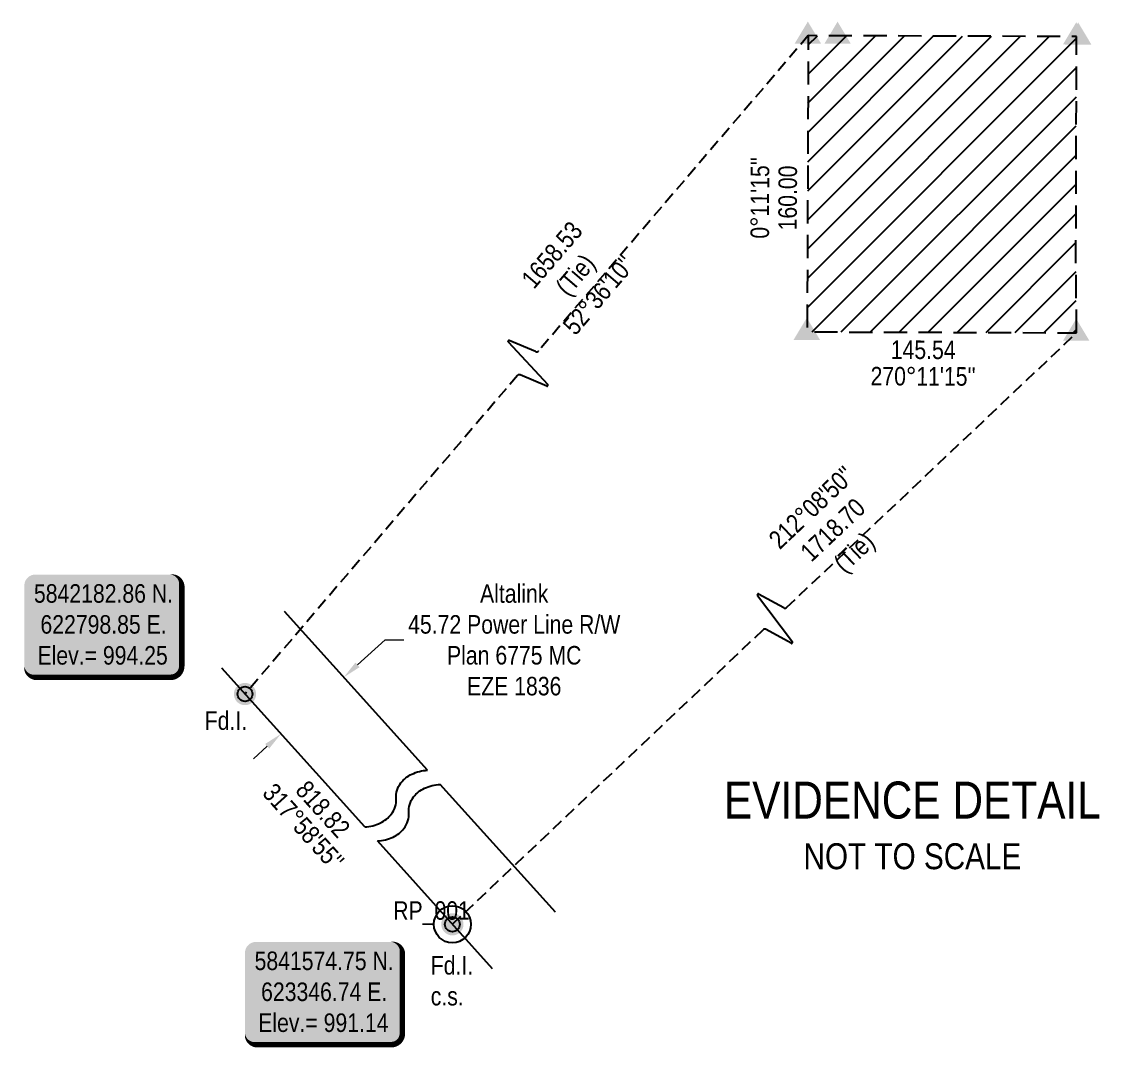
# Model space of a CAD drawing. Extents: x 622647 to 625054, y 5841508 to 5846238.
# Drawn here: x 624341 to 624923, y 5844112 to 5844665 of the extents above; entities that cross this region are included whole.
import ezdxf
from ezdxf.enums import TextEntityAlignment as Align

# ---------------------------------------------------------------- set-up
doc = ezdxf.new("R2010")
doc.units = 0
doc.header["$LTSCALE"] = 5
doc.header["$PDSIZE"] = 0.5
doc.linetypes.add('foc-ACCESSROAD', pattern=[3.75, 2.5, -1.25])
doc.linetypes.add('foc-TIELINE', pattern=[1.875, 1.25, -0.625])
doc.layers.get('Defpoints').update_dxf_attribs({"color": 9})
for name, color, linetype in [('35', 37, 'Continuous'), ('C-WS', 13, 'foc-ACCESSROAD'), ('DETAIL-T', 7, 'Continuous'), ('F-RW', 190, 'Continuous'), ('L-BD', 7, 'Continuous'), ('L-MON', 1, 'Continuous'), ('L-TIE', 7, 'foc-TIELINE'), ('P-PROPOSED-EXISTING-H', 59, 'Continuous')]:
    doc.layers.add(name, color=color, linetype=linetype)
doc.layers.add('F-RW-T', color=190, linetype='Continuous', lineweight=9)
doc.styles.add('80', font='ARIALN.TTF', dxfattribs={"height": 10})
doc.styles.add('80CG', font='ARIALN.TTF', dxfattribs={"height": 10})
doc.styles.add('80L', font='ARIALN.TTF', dxfattribs={"height": 10})
doc.dimstyles.new('Compass 5 000', dxfattribs={"dimscale": 5, "dimtxt": 9, "dimasz": 2, "dimexe": 0.2, "dimexo": 0.0625, "dimgap": 0.5, "dimtad": 0, "dimtih": 1, "dimtoh": 1, "dimzin": 0, "dimdsep": 46, "dimtxsty": '80CG', "dimcen": 0.1, "dimse1": 1, "dimse2": 1, "dimclrd": 256, "dimclrt": 256, "dimaunit": 1, "dimadec": 4, "dimazin": 0, "dimtfac": 0.06, "dimtofl": 0, "dimtmove": 0, "dimatfit": 1, "dimfxl": 0.2, "dimtolj": 1, "dimtzin": 0, "dimlwd": -1, "dimarcsym": 0})

# ---------------------------------------------------------------- blocks, each defined once
blk = doc.blocks.new('*U446')
h = blk.add_hatch(color=254)
edge = h.paths.add_edge_path()
edge.add_line((-36.5, -28.5), (36.5, -28.5))
edge.add_arc((36.5, -22.5), 6, 270, 360)
edge.add_line((42.5, -22.5), (42.5, 21))
edge.add_arc((36.5, 21), 6, 0, 90)
edge.add_line((36.5, 27), (-36.5, 27))
edge.add_arc((-36.5, 21), 6, 90, 180)
edge.add_line((-42.5, 21), (-42.5, -22.5))
edge.add_arc((-36.5, -22.5), 6, 180, 270)
at = {"color": 1, "flags": 128}
blk.add_lwpolyline([(-36.5, -28.5, 3, 3, 0), (36.5, -28.5, 3, 3, 0.414214), (42.5, -22.5, 3, 3, 0), (42.5, 21, 3, 0, 0.414214), (36.5, 27, 0, 0, 0), (-36.5, 27, 0, 0, 0.414214), (-42.5, 21, 0, 0, 0), (-42.5, -22.5, 0, 3, 0.414214)], format="xyseb", close=True, dxfattribs=at)
blk.add_lwpolyline([(-29.64, -16.11, 0, 10, 0), (0, 0, 5, 5, 0)], format="xyseb", dxfattribs=at)
at = {"color": 1, "style": '80'}
blk.add_attdef('ENTER_TEXT_001', (-35.99, -5), '', height=10, dxfattribs=at)
blk = doc.blocks.new('*D516')
at = {"layer": 'Defpoints', "color": 0, "transparency": 16777216}
for p in [(624535.3, 5844288.88), (624480.98, 5844280.88), (624501.34, 5844258.28)]:
    blk.add_point(p, dxfattribs=at)
at = {"layer": 'F-RW-T', "transparency": 16777216}
for p, q in [((624522.36, 5844318.17), (624537.29, 5844331.61)), ((624537.29, 5844331.61), (624547.29, 5844331.61)), ((624473.55, 5844274.19), (624466.12, 5844267.49))]:
    blk.add_line(p, q, dxfattribs=at)
for points in [[(624521.25, 5844319.41), (624523.48, 5844316.93), (624514.94, 5844311.47)], [(624472.44, 5844275.43), (624474.67, 5844272.95), (624480.98, 5844280.88)]]:
    blk.add_solid(points, dxfattribs=at)
at = {"layer": 'F-RW-T', "transparency": 16777216, "insert": (624606.98, 5844331.61), "char_height": 10, "attachment_point": 5, "style": '80CG'}
blk.add_mtext('\\A1;Altalink\\P45.72 Power Line R/W\\PPlan 6775 MC\\PEZE 1836', dxfattribs=at)
blk = doc.blocks.new('fdia')
at = {"color": 255, "const_width": 1}
blk.add_lwpolyline([(-0.5, 0, 1), (0.5, 0, 1)], format="xyb", close=True, dxfattribs=at)
blk = doc.blocks.new('Fdiaa')
blk.add_blockref('fdia', (0, 0))
blk = doc.blocks.new('fdib')
at = {"color": 1, "const_width": 1.6}
blk.add_lwpolyline([(-0.4, 0, 1), (0.4, 0, 1)], format="xyb", close=True, dxfattribs=at)
at = {"color": 1}
blk.add_circle((0, 0), 0.8, dxfattribs=at)
blk = doc.blocks.new('Fdibb')
blk.add_blockref('fdib', (0, 0))
blk = doc.blocks.new('fdicc')
for name in ['Fdibb', 'Fdiaa']:
    blk.add_blockref(name, (0, 0))
blk = doc.blocks.new('FDI')
blk.add_blockref('fdicc', (0, 0))
blk = doc.blocks.new('STRIA')
blk.add_hatch(color=255).paths.add_polyline_path([(-0.04, 1.52), (-1.47, -0.87), (1.39, -0.87)])
blk = doc.blocks.new('STRIAA')
blk.add_blockref('STRIA', (0, 0))
blk = doc.blocks.new('STRIB')
at = {"color": 1}
blk.add_solid([(-1.12, -0.67), (-0.04, 1.13), (1.04, -0.67)], dxfattribs=at)
blk = doc.blocks.new('STRIBB')
blk.add_blockref('STRIB', (0, 0))
blk = doc.blocks.new('STRICC')
for name in ['STRIAA', 'STRIBB']:
    blk.add_blockref(name, (0, 0))
blk = doc.blocks.new('fdspike')
blk.add_blockref('STRICC', (0, 0))
blk = doc.blocks.new('linebrk')
blk.add_lwpolyline([(0, 0.00175, -0.346152), (-0.00019, 0.0015), (-0.00314, 0.00055, 0.772575), (-0.00312, 0.00036), (0.00312, -0.00036, -0.772575), (0.00314, -0.00055), (0.00019, -0.0015, 0.346152), (0, -0.00175)], format="xyb")

msp = doc.modelspace()

# ---------------------------------------------------------------- hatches: boundary and pattern name
at = {"layer": 'P-PROPOSED-EXISTING-H'}
h = msp.add_hatch(dxfattribs=at)
h.set_pattern_fill('ANSI31', color=256, scale=3.498736, style=0)
h.set_pattern_definition([(45, (875.187, 3577.89), (-7.854886839, 7.854886839), [])])
h.paths.add_polyline_path([(624910.676, 5844497.45), (624910.329, 5844537.36), (624910.691, 5844657.462), (624765.757, 5844657.86), (624765.193, 5844497.931)])

# ---------------------------------------------------------------- linework, layer by layer
at = {"layer": '35', "color": 3}
msp.add_circle((624573.59, 5844178.094), 9.996, dxfattribs=at)
at = {"layer": 'C-WS', "flags": 128}
msp.add_lwpolyline([(624910.676, 5844497.45), (624910.329, 5844537.36), (624910.691, 5844657.389), (624765.757, 5844657.86), (624765.193, 5844497.931)], close=True, dxfattribs=at)
at = {"layer": 'F-RW'}
for p, q in [((624560.169, 5844261.269), (624482.984, 5844346.937)), ((624526.214, 5844230.676), (624449.029, 5844316.345)), ((624629.217, 5844184.632), (624567.028, 5844253.656)), ((624595.262, 5844154.04), (624533.073, 5844223.064))]:
    msp.add_line(p, q, dxfattribs=at)
at = {"layer": 'F-RW', "flags": 128}
for points in [[(624526.214, 5844230.676, 0.0981962), (624534.712, 5844232.811, 0.1150249), (624540.592, 5844237.478, 0.1891018), (624543.192, 5844245.973, -0.1891018), (624545.792, 5844254.467, -0.1150249), (624551.671, 5844259.134, -0.0981962), (624560.169, 5844261.269)], [(624533.073, 5844223.064, 0.0981962), (624541.571, 5844225.199, 0.1150249), (624547.45, 5844229.866, 0.1891018), (624550.05, 5844238.36, -0.1891018), (624552.65, 5844246.854, -0.1150249), (624558.53, 5844251.522, -0.0981962), (624567.028, 5844253.656)]]:
    msp.add_lwpolyline(points, format="xyb", dxfattribs=at)
at = {"layer": 'L-TIE', "flags": 128}
for points in [[(624765.757, 5844657.86), (624620.079, 5844487.615)], [(624754.103, 5844349.113), (624910.676, 5844497.45)], [(624608.725, 5844474.347), (624461.592, 5844302.402)], [(624573.59, 5844178.094), (624741.426, 5844337.102)]]:
    msp.add_lwpolyline(points, dxfattribs=at)

# ---------------------------------------------------------------- block references
at = {"layer": 'DETAIL-T'}
ref = msp.add_blockref('*U446', (624384.912, 5844339.943), dxfattribs=at)
ref.add_attrib('ENTER_TEXT_001', '5842182.86 N.', (624347.593, 5844351.715), dxfattribs={"layer": '0', "color": 1, "height": 10, "style": '80'})
ref.add_attrib('ENTER_TEXT_002', '622798.85 E.', (624351.116, 5844335.008), dxfattribs={"layer": '0', "color": 1, "height": 10, "style": '80'})
ref.add_attrib('ENTER_TEXT_003', 'Elev.= 994.25', (624349.503, 5844318.3), dxfattribs={"layer": '0', "color": 1, "height": 10, "style": '80'})
ref = msp.add_blockref('*U446', (624504.07, 5844141.611), dxfattribs=at)
ref.add_attrib('ENTER_TEXT_001', '5841574.75 N.', (624466.751, 5844153.384), dxfattribs={"layer": '0', "color": 1, "height": 10, "style": '80'})
ref.add_attrib('ENTER_TEXT_002', '623346.74 E.', (624470.274, 5844136.676), dxfattribs={"layer": '0', "color": 1, "height": 10, "style": '80'})
ref.add_attrib('ENTER_TEXT_003', 'Elev.= 991.14', (624468.705, 5844119.969), dxfattribs={"layer": '0', "color": 1, "height": 10, "style": '80'})
at = {"layer": 'L-MON', "xscale": 5.000000000000027, "yscale": 5.000000000000027, "zscale": 5.000000000000027}
for name, p in [('fdspike', (624765.757, 5844657.86)), ('fdspike', (624781.819, 5844657.817)), ('fdspike', (624910.691, 5844657.462)), ('fdspike', (624911.747, 5844657.385)), ('fdspike', (624765.193, 5844497.931)), ('fdspike', (624910.676, 5844497.45)), ('FDI', (624461.592, 5844302.402)), ('FDI', (624573.59, 5844178.094))]:
    msp.add_blockref(name, p, dxfattribs=at)
at = {"layer": 'L-TIE'}
for p, xscale, yscale, zscale, rotation in [((624614.402, 5844480.981), 4998.194600000001, 4998.194600000001, 4998.194600000001, 319.4464503582506), ((624747.764, 5844343.108), 4998.1946, 4998.1946, 4998.1946, 313.4528075428008)]:
    msp.add_blockref('linebrk', p, dxfattribs=dict(at, xscale=xscale, yscale=yscale, zscale=zscale, rotation=rotation))

# ---------------------------------------------------------------- texts
at = {"layer": '35', "color": 3, "style": '80'}
msp.add_attdef('RP_001', (624541.642, 5844180.519), 'RP', height=9.9964, dxfattribs=at)
at = {"layer": 'DETAIL-T', "color": 3, "insert": (624822.011, 5844231.403), "char_height": 19.99278, "width": 202.93707, "attachment_point": 5, "style": '80CG'}
msp.add_mtext('EVIDENCE DETAIL\\P{\\H0.7x;NOT TO SCALE}', dxfattribs=at)
at = {"layer": 'L-BD', "style": '80L'}
for s, height, rotation, p in [("0°11'15''", 9.9964, 89.7979, (624739.649, 5844570.278)), ('160.00', 9.9964, 89.7979, (624754.644, 5844570.225)), ('145.54', 9.9964, 359.8106, (624827.856, 5844488.204)), ("270°11'15''", 9.99639, 359.8106, (624827.809, 5844473.96)), ("317°58'55''", 9.99639, 312.0181, (624493.139, 5844230.774)), ('818.82', 9.9964, 312.0181, (624503.722, 5844240.309))]:
    msp.add_text(s, height=height, rotation=rotation, dxfattribs=at).set_placement(p, align=Align.MIDDLE)
at = {"layer": 'L-BD', "char_height": 9.99639, "width": 67.51763, "attachment_point": 2, "style": '80L'}
for s, insert, rotation in [("1658.53 (Tie) 52°36'10''", (624623.514, 5844542.81), 49.44645), ("212°08'50'' 1718.70 (Tie)", (624764.095, 5844406.809), 43.452808)]:
    msp.add_mtext(s, dxfattribs=dict(at, insert=insert, rotation=rotation))
at = {"layer": 'L-MON', "char_height": 9.9964, "attachment_point": 1, "style": '80L'}
for s, insert in [('Fd.I.', (624439.82, 5844293.057)), ('Fd.I.\\Pc.s.', (624561.891, 5844160.95))]:
    msp.add_mtext_dynamic_manual_height_columns(s, width=17.28481, gutter_width=50, heights=[0], dxfattribs=dict(at, insert=insert))

# ---------------------------------------------------------------- dimensions: what is measured, and where the dimension line sits
at = {"layer": 'F-RW-T'}
dim = msp.add_linear_dim(base=(624480.98, 5844280.882), p1=(624535.295, 5844288.876), p2=(624501.341, 5844258.284), angle=222.018123, text='Altalink\\P45.72 Power Line R/W\\PPlan 6775 MC\\PEZE 1836', dimstyle='Compass 5 000', dxfattribs=at)
dim.commit()
dim.dimension.update_dxf_attribs({"geometry": '*D516', "text_midpoint": (624606.975, 5844331.612), "dimtype": 161})

doc.saveas('drawing.dxf')
